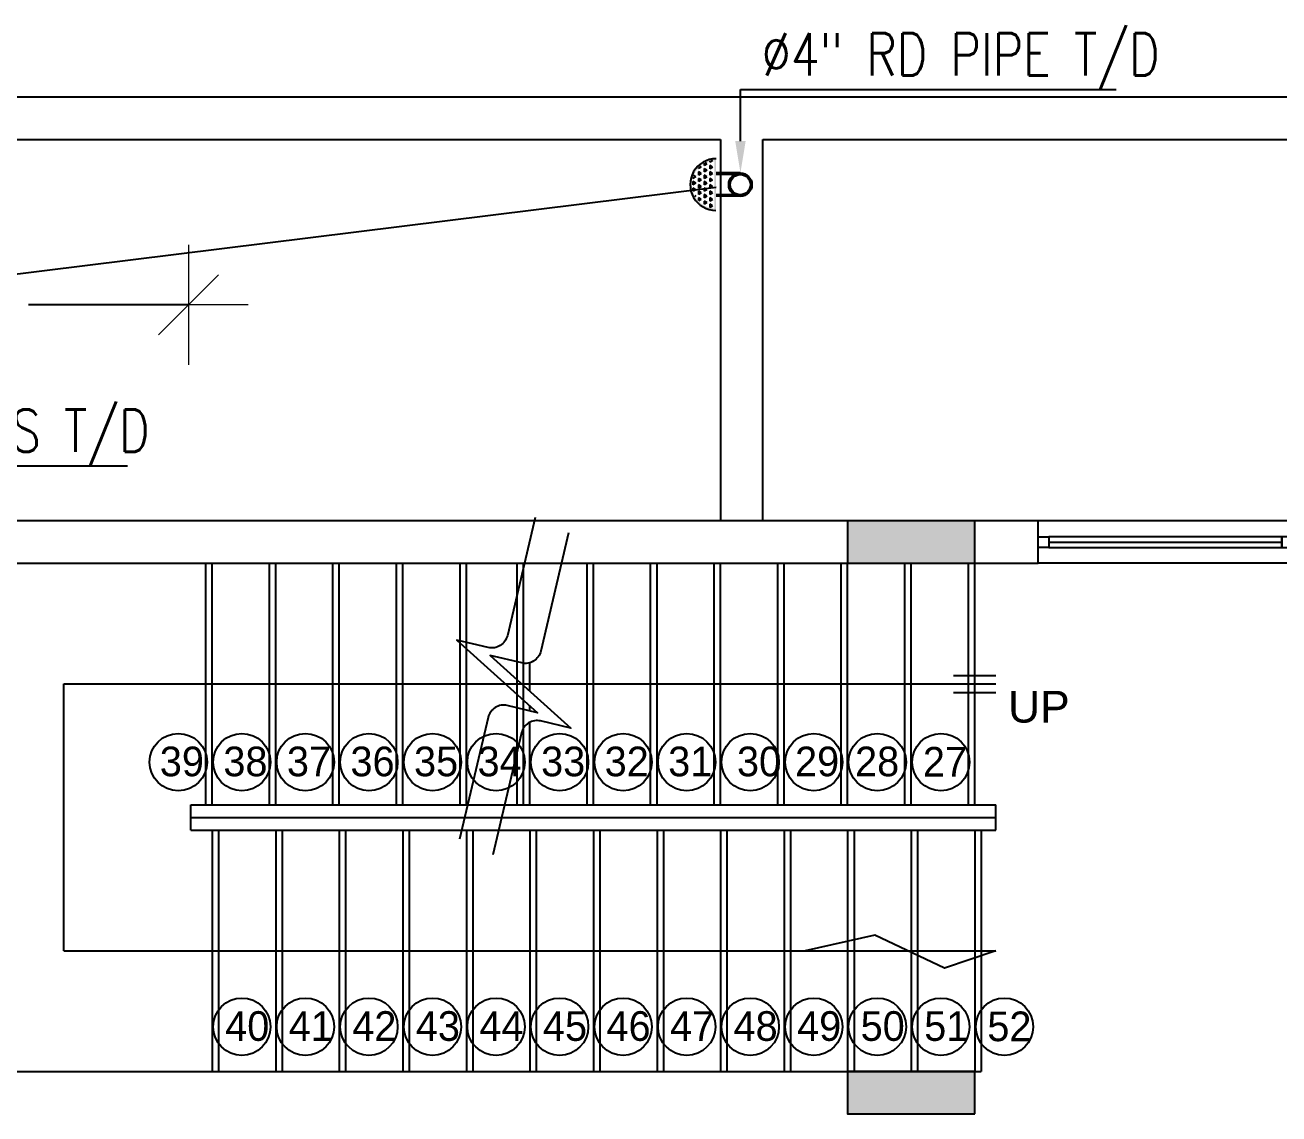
# Model space of a CAD drawing. Header units: metres. Extents: x -658 to -58, y -713 to -118.
# Drawn here: x -329.43 to -323.51, y -194.75 to -189.61 of the extents above; entities that cross this region are included whole.
import ezdxf
from ezdxf import colors
from ezdxf.entities.mleader import LeaderData, LeaderLine
from ezdxf.math import Vec2, Vec3

# ---------------------------------------------------------------- set-up
doc = ezdxf.new("R2010")
doc.units = ezdxf.units.M
doc.header["$LTSCALE"] = 100
doc.layers.add('DM_OUT', color=8, linetype='Continuous', lineweight=15)
for name, color, linetype in [('plan', 8, 'Continuous'), ('RWP', 6, 'Continuous'), ('slope arrow', 255, 'Continuous'), ('WATER TEXT', 3, 'Continuous')]:
    doc.layers.add(name, color=color, linetype=linetype)
doc.styles.add('02-GROUND-FOR WORK$0$MZ', font='romans.shx', dxfattribs={"width": 0.8})
doc.styles.add('Arial', font='arial.ttf', dxfattribs={"height": 0.2})
doc.styles.add('DM', font='ARIALUNI.TTF', dxfattribs={"height": 0.2})
doc.styles.add('XARAB', font='xarab.shx')
doc.dimstyles.new('Copy of DM', dxfattribs={"dimtxt": 0.2, "dimasz": 0.07, "dimexe": 0.15, "dimexo": 0.063, "dimgap": 0.07, "dimtad": 1, "dimzin": 0, "dimdsep": 46, "dimtxsty": 'DM', "dimblk": 'TK', "dimcen": 0.09, "dimclrd": 74, "dimadec": 8, "dimazin": 0, "dimtfac": 1, "dimtmove": 2, "dimatfit": 1, "dimldrblk": 'TK', "dimfxl": 1, "dimtolj": 1, "dimtzin": 0, "dimarcsym": 0})

# ---------------------------------------------------------------- blocks, each defined once
blk = doc.blocks.new('*U119')
blk.add_line((1.15, 0), (0.05, 0))
for points in [[(0.05, 0.025), (0, 0.025), (0, -0.025), (0.05, -0.025)], [(1.15, -0.025), (1.15, 0.025), (0.05, 0.025), (0.05, -0.025)], [(1.15, 0.025), (1.2, 0.025), (1.2, -0.025), (1.15, -0.025)]]:
    blk.add_lwpolyline(points, close=True)
blk = doc.blocks.new('RWEFRWEFRWE')
h = blk.add_hatch(color=256)
h.dxf.hatch_style = 1
h.paths.add_polyline_path([(-215.9055, -174.2532), (-215.9055, -174.0532), (-216.5055, -174.0532), (-216.5055, -174.2532)])
h = blk.add_hatch(color=256)
h.dxf.hatch_style = 1
h.paths.add_polyline_path([(-215.9055, -176.8532), (-215.9055, -176.6532), (-216.5055, -176.6532), (-216.5055, -176.8532)])
for points in [[(-215.9055, -174.2532), (-215.9055, -174.0532), (-216.5055, -174.0532), (-216.5055, -174.2532)], [(-215.9055, -176.8532), (-215.9055, -176.6532), (-216.5055, -176.6532), (-216.5055, -176.8532)]]:
    blk.add_lwpolyline(points, close=True)
blk = doc.blocks.new('TF4ETGFR4WETGF')
at = {"ltscale": 0.4}
for p, q in [((-219.5355, -175.3932), (-219.5355, -174.2532)), ((-219.5055, -175.3932), (-219.5055, -174.2532)), ((-219.2355, -175.3932), (-219.2355, -174.2532)), ((-219.2055, -175.3932), (-219.2055, -174.2532)), ((-218.9355, -175.3932), (-218.9355, -174.2532)), ((-218.9055, -175.3932), (-218.9055, -174.2532)), ((-218.6355, -175.3932), (-218.6355, -174.2532)), ((-218.6055, -175.3932), (-218.6055, -174.2532)), ((-218.3355, -175.3932), (-218.3355, -174.2532)), ((-218.3055, -175.3932), (-218.3055, -174.2532)), ((-218.0655, -175.3932), (-218.0655, -174.2532)), ((-217.7355, -175.3932), (-217.7355, -174.2532)), ((-219.5055, -175.5132), (-219.5055, -176.6532)), ((-219.4755, -175.5132), (-219.4755, -176.6532)), ((-219.2055, -175.5132), (-219.2055, -176.6532)), ((-219.1755, -175.5132), (-219.1755, -176.6532)), ((-218.9055, -175.5132), (-218.9055, -176.6532)), ((-218.8755, -175.5132), (-218.8755, -176.6532)), ((-218.6055, -175.5132), (-218.6055, -176.6532)), ((-218.5755, -175.5132), (-218.5755, -176.6532)), ((-218.3055, -175.5132), (-218.3055, -176.6532)), ((-218.2755, -175.5132), (-218.2755, -176.6532)), ((-218.0055, -175.5132), (-218.0055, -176.6532)), ((-217.9755, -175.5132), (-217.9755, -176.6532)), ((-217.7055, -175.5132), (-217.7055, -176.6532)), ((-217.6755, -175.5132), (-217.6755, -176.6532)), ((-217.4055, -175.5132), (-217.4055, -176.6532)), ((-217.3755, -175.5132), (-217.3755, -176.6532)), ((-217.1055, -175.5132), (-217.1055, -176.6532)), ((-217.0755, -175.5132), (-217.0755, -176.6532)), ((-216.8055, -175.5132), (-216.8055, -176.6532)), ((-216.7755, -175.5132), (-216.7755, -176.6532)), ((-216.5055, -175.5132), (-216.5055, -176.6532)), ((-216.4755, -175.5132), (-216.4755, -176.6532)), ((-216.2055, -175.5132), (-216.2055, -176.6532)), ((-216.1755, -175.5132), (-216.1755, -176.6532)), ((-215.9055, -175.5132), (-215.9055, -176.6532)), ((-215.8755, -175.5132), (-215.8755, -176.6532))]:
    blk.add_line(p, q, dxfattribs=at)
for p, q in [((-218.0355, -175.3932), (-218.0355, -174.2532)), ((-217.7055, -175.3932), (-217.7055, -174.2532)), ((-217.4055, -175.3932), (-217.4055, -174.2532)), ((-217.1055, -175.3932), (-217.1055, -174.2532)), ((-216.8055, -175.3932), (-216.8055, -174.2532)), ((-216.5055, -175.3932), (-216.5055, -174.2532)), ((-216.2055, -175.3932), (-216.2055, -174.2532)), ((-215.9055, -175.3932), (-215.9055, -174.2532)), ((-218.3055, -175.3932), (-215.8055, -175.3932)), ((-215.8055, -175.4532), (-215.8055, -175.3932)), ((-218.3139, -175.4532), (-215.8055, -175.4532))]:
    blk.add_line(p, q)
at = {"ltscale": 0.0004}
for p, q in [((-219.6055, -175.3932), (-218.2998, -175.3932)), ((-219.6055, -175.4532), (-219.6055, -175.3932)), ((-219.6055, -175.4532), (-218.3139, -175.4532)), ((-219.6055, -175.5132), (-219.6055, -175.4532)), ((-215.8055, -175.5132), (-215.8055, -175.4532)), ((-219.6055, -175.5132), (-215.8055, -175.5132))]:
    blk.add_line(p, q, dxfattribs=at)
blk = doc.blocks.new('A$Cb06f5615')
at = {"layer": 'plan'}
for p, q in [((-11.1028, 21.3095), (-41.8028, 21.3095)), ((-41.6028, 21.1095), (-28.9035, 21.1095)), ((-28.9035, 21.1095), (-28.9035, 19.3095)), ((-28.7035, 21.1095), (-11.1028, 21.1095)), ((-28.7035, 19.3095), (-28.7035, 21.1095)), ((-27.4035, 19.3095), (-33.5035, 19.3095)), ((-27.4035, 19.1095), (-27.4035, 19.3095)), ((-26.2035, 19.3095), (-27.4035, 19.3095)), ((-32.6035, 19.1095), (-27.4035, 19.1095)), ((-26.2035, 19.1095), (-27.4035, 19.1095)), ((-29.8035, 18.5052), (-29.8035, 18.64)), ((-32.0035, 17.2795), (-32.0035, 18.5395)), ((-32.0035, 18.5395), (-27.6035, 18.5395)), ((-27.8035, 18.5794), (-27.6035, 18.5794)), ((-27.8035, 18.4995), (-27.6035, 18.4995)), ((-29.8335, 18.4195), (-29.8335, 18.4633)), ((-29.8035, 18.4125), (-29.8035, 18.4364)), ((-29.8035, 17.9695), (-29.8035, 18.3589)), ((-32.0035, 17.2795), (-27.6035, 17.2795))]:
    blk.add_line(p, q, dxfattribs=at)
at = {"layer": 'plan', "ltscale": 0.4}
for p, q in [((-29.2335, 17.9695), (-29.2335, 19.1095)), ((-28.9335, 17.9695), (-28.9335, 19.1095)), ((-28.6335, 17.9695), (-28.6335, 19.1095)), ((-28.3335, 17.9695), (-28.3335, 19.1095)), ((-28.0335, 17.9695), (-28.0335, 19.1095)), ((-27.7335, 17.9695), (-27.7335, 19.1095)), ((-29.8335, 18.5322), (-29.8335, 18.6373)), ((-29.8335, 17.9695), (-29.8335, 18.3315)), ((-32.6035, 16.7095), (-27.6735, 16.7095))]:
    blk.add_line(p, q, dxfattribs=at)
at = {"layer": 'plan'}
for points in [[(-29.7787, 19.3258), (-29.9101, 18.7675, -0.414214), (-30.0002, 18.7117), (-30.1492, 18.7467), (-29.7675, 18.404), (-29.9106, 18.4377, 0.414214), (-30.0008, 18.3818), (-30.1362, 17.806)], [(-29.6209, 19.2529), (-29.7522, 18.6946, -0.414214), (-29.8424, 18.6388), (-29.9913, 18.6739), (-29.6096, 18.3312), (-29.7528, 18.3648, 0.414214), (-29.8429, 18.309), (-29.9784, 17.7332)]]:
    blk.add_lwpolyline(points, format="xyb", dxfattribs=at)
blk.add_lwpolyline([(-27.6035, 17.2795), (-27.847, 17.1978), (-28.1754, 17.3534), (-28.5038, 17.2795)], dxfattribs=at)
at = {"layer": 'plan', "ltscale": 0.03}
for centre in [(-31.4633, 18.1706), (-31.1633, 18.1706), (-30.8633, 18.1706), (-30.5633, 18.1706), (-30.2633, 18.1706), (-29.9633, 18.1706), (-29.6633, 18.1706), (-29.3633, 18.1706), (-29.0633, 18.1706), (-28.7633, 18.1706), (-28.4633, 18.1706), (-28.1633, 18.1706), (-27.8633, 18.1706), (-31.1633, 16.9213), (-30.8633, 16.9213), (-30.5633, 16.9213), (-30.2633, 16.9213), (-29.9633, 16.9213), (-29.6633, 16.9213), (-29.3633, 16.9213), (-29.0633, 16.9213), (-28.7633, 16.9213), (-28.4633, 16.9213), (-28.1633, 16.9213), (-27.8633, 16.9213), (-27.5633, 16.9213)]:
    blk.add_circle(centre, 0.1354, dxfattribs=at)
at = {"layer": 'plan'}
for name in ['RWEFRWEFRWE', 'TF4ETGFR4WETGF']:
    blk.add_blockref(name, (188.202, 193.3627), dxfattribs=at)
at = {"layer": 'plan', "rotation": 180}
blk.add_blockref('*U119', (-26.2035, 19.2095), dxfattribs=at)
at = {"layer": 'plan', "style": 'XARAB'}
for s, p in [('39', (-31.5507, 18.1038)), ('38', (-31.2507, 18.1038)), ('37', (-30.9507, 18.1038)), ('36', (-30.6507, 18.1038)), ('35', (-30.3507, 18.1038)), ('34', (-30.0507, 18.1038)), ('33', (-29.7507, 18.1038)), ('32', (-29.4507, 18.1038)), ('31', (-29.1507, 18.1038)), ('30', (-28.826, 18.1038)), ('29', (-28.5517, 18.1038)), ('28', (-28.2685, 18.1038)), ('27', (-27.9483, 18.1022)), ('40', (-31.2421, 16.8545)), ('41', (-30.9421, 16.8545)), ('42', (-30.6421, 16.8545)), ('43', (-30.3421, 16.8545)), ('44', (-30.0421, 16.8545)), ('45', (-29.7421, 16.8545)), ('46', (-29.4421, 16.8545)), ('47', (-29.1421, 16.8545)), ('48', (-28.8421, 16.8545)), ('49', (-28.5421, 16.8545)), ('50', (-28.2421, 16.8545)), ('51', (-27.9421, 16.8545)), ('52', (-27.6441, 16.853))]:
    blk.add_text(s, height=0.14, dxfattribs=at).set_placement(p)
at = {"layer": 'plan', "insert": (-27.5463, 18.5071), "char_height": 0.15, "width": 0.434395, "attachment_point": 1, "line_spacing_factor": 0.941778, "style": 'Arial'}
blk.add_mtext('UP', dxfattribs=at)
blk = doc.blocks.new('TK')
at = {"layer": 'DM_OUT'}
for p, q in [((0, 1.414), (0, -1.414)), ((-0.707, -0.707), (0.707, 0.707)), ((1.414, 0), (-1.414, 0))]:
    blk.add_line(p, q, dxfattribs=at)

msp = doc.modelspace()

# ---------------------------------------------------------------- hatches: boundary and pattern name
at = {"layer": 'RWP'}
h = msp.add_hatch(color=256, dxfattribs=at)
h.paths.add_polyline_path([(-326.1707, -190.4805), (-326.1703, -190.2362, 1)])
h.paths.add_polyline_path([(-326.1785, -190.2446), (-326.1788, -190.4721, -0.930949)], flags=16)
at = {"layer": 'RWP', "linetype": 'Continuous', "ltscale": 0.1}
msp.add_hatch(color=2, dxfattribs=at).paths.add_polyline_path([(-326.1788, -190.4721), (-326.1788, -190.4803, -0.935414), (-326.1785, -190.2364), (-326.1785, -190.2446, 0.930949)])
msp.add_hatch(color=2, dxfattribs=at).paths.add_polyline_path([(-326.1788, -190.4721), (-326.1788, -190.4803, -0.935414), (-326.1785, -190.2364), (-326.1785, -190.2446, 0.930949)])
at = {"layer": 'RWP'}
h = msp.add_hatch(dxfattribs=at)
h.set_pattern_fill('TRIANG', scale=0.081449, angle=1169.91888, style=0)
h.set_pattern_definition([(209.918882, (-224.136114, -114.580723), (-0.026429723, 0.0153091403), [0.015271706, -0.015271706]), (149.918882, (-224.136114, -114.580723), (4.3243e-05, 0.030543382), [0.015271706, -0.015271706]), (269.918882, (-224.14933, -114.573068), (-0.026472966, -0.0152342415), [0.015271706, -0.015271706])])
h.paths.add_polyline_path([(-326.1778, -190.2428, 0.930949), (-326.1781, -190.4703)])
at = {"layer": 'RWP', "linetype": 'Continuous', "ltscale": 0.1}
h = msp.add_hatch(color=2, dxfattribs=at)
h.paths.add_polyline_path([(-326.0559, -190.414, 1), (-326.0558, -190.304, 1)])
h.paths.add_polyline_path([(-326.0559, -190.4069, 1), (-326.0558, -190.3112, 1)], flags=16)
h = msp.add_hatch(color=2, dxfattribs=at)
h.paths.add_polyline_path([(-326.0558, -190.3034, -1), (-326.0556, -190.4134, -1)])
h.paths.add_polyline_path([(-326.0558, -190.3106, -1), (-326.0556, -190.4063, -1)], flags=16)

# ---------------------------------------------------------------- linework, layer by layer
at = {"layer": 'RWP'}
for p, q in [((-326.0559, -190.303), (-326.1704, -190.303)), ((-326.0549, -190.3107), (-326.1706, -190.3108)), ((-326.0549, -190.4065), (-326.1706, -190.4065)), ((-326.0559, -190.413), (-326.1704, -190.413))]:
    msp.add_line(p, q, dxfattribs=at)
at = {"layer": 'RWP', "color": 2, "linetype": 'Continuous', "ltscale": 0.1}
for centre, radius in [((-326.0558, -190.359), 0.055), ((-326.0557, -190.3584), 0.055), ((-326.056, -190.3584), 0.0479), ((-326.0558, -190.359), 0.0479)]:
    msp.add_circle(centre, radius, dxfattribs=at)
msp.add_arc((-326.1705, -190.3584), 0.1222, 89.9189, 269.91891, dxfattribs=at)
msp.add_arc((-326.1705, -190.3584), 0.1222, 89.9189, 269.91891, dxfattribs=at)
at = {"layer": 'slope arrow', "linetype": 'Continuous'}
msp.add_line((-338.8484, -191.9462), (-326.1706, -190.3706), dxfattribs=at)

# ---------------------------------------------------------------- block references
at = {"layer": 'plan'}
msp.add_blockref('A$Cb06f5615', (-297.2456, -211.2557), dxfattribs=at)

# ---------------------------------------------------------------- leaders
at = {"layer": 'slope arrow', "linetype": 'Continuous'}
msp.add_leader([(-328.6614, -190.926), (-329.4157, -190.926)], dimstyle='Copy of DM', override={"dimasz": 0.2, "dimgap": 0.07, "dimtad": 0, "dimclrd": 256}, dxfattribs=at)
at = {"layer": 'WATER TEXT', "color": 3}
ml = msp.add_multileader_mtext('Standard', dxfattribs=at)
ml.set_content('%%C4" RD PIPE T/D', color=3, style='02-GROUND-FOR WORK$0$MZ')
ml.set_leader_properties(color=1)
ml.build(insert=Vec2(0, 0))
ml.multileader.update_dxf_attribs({"text_left_attachment_type": 6, "text_right_attachment_type": 6, "dogleg_length": 100, "arrow_head_size": 0.15})
ctx = ml.context
ctx.base_point, ctx.char_height, ctx.arrow_head_size, ctx.landing_gap_size, ctx.plane_origin = Vec3(-325.9552, -189.91), 0.2, 0.15, 0.00009, Vec3(-325.8957, -190.4361)
ctx.left_attachment, ctx.right_attachment = 6, 6
notes = []
notes.append((ctx, [(0, (1, 1, 0), (-326.0552, -189.91), (1, 0), 0.1, [(0, [(-326.0552, -190.3029)], 0, [])])]))
ctx.mtext.insert, ctx.mtext.flow_direction = Vec3(-325.9551, -189.6433), 5
ml = msp.add_multileader_mtext('Standard', dxfattribs=at)
ml.set_content('4"%%CSPS T/D', color=3, style='02-GROUND-FOR WORK$0$MZ')
ml.set_leader_properties(color=1)
ml.build(insert=Vec2(0, 0))
ml.multileader.update_dxf_attribs({"text_left_attachment_type": 6, "text_right_attachment_type": 6, "dogleg_length": 100, "arrow_head_size": 0.1})
ctx = ml.context
ctx.base_point, ctx.char_height, ctx.arrow_head_size, ctx.landing_gap_size, ctx.plane_origin = Vec3(-330.1608, -191.6866), 0.2, 0.1, 0.00009, Vec3(-330.3251, -192.4523)
ctx.left_attachment, ctx.right_attachment = 6, 6
notes.append((ctx, [(1, (1, 1, 0), (-330.1876, -191.6866), (1, 0), 0.0267, [(0, [(-330.1876, -191.9941)], 0, [])])]))
ctx.mtext.insert, ctx.mtext.flow_direction = Vec3(-330.1608, -191.4199), 5
for ctx, leaders in notes:
    for number, flags, end, landing, length, lines in leaders:
        leader = LeaderData()
        leader.index, (leader.has_last_leader_line, leader.has_dogleg_vector, leader.attachment_direction) = number, flags
        leader.last_leader_point, leader.dogleg_vector, leader.dogleg_length = Vec3(end), Vec3(landing), length
        for number, points, colour, breaks in lines:
            line = LeaderLine()
            line.index, line.vertices, line.color, line.breaks = number, Vec3.list(points), colors.encode_raw_color(colour), breaks
            leader.lines.append(line)
        ctx.leaders.append(leader)

doc.saveas('drawing.dxf')
